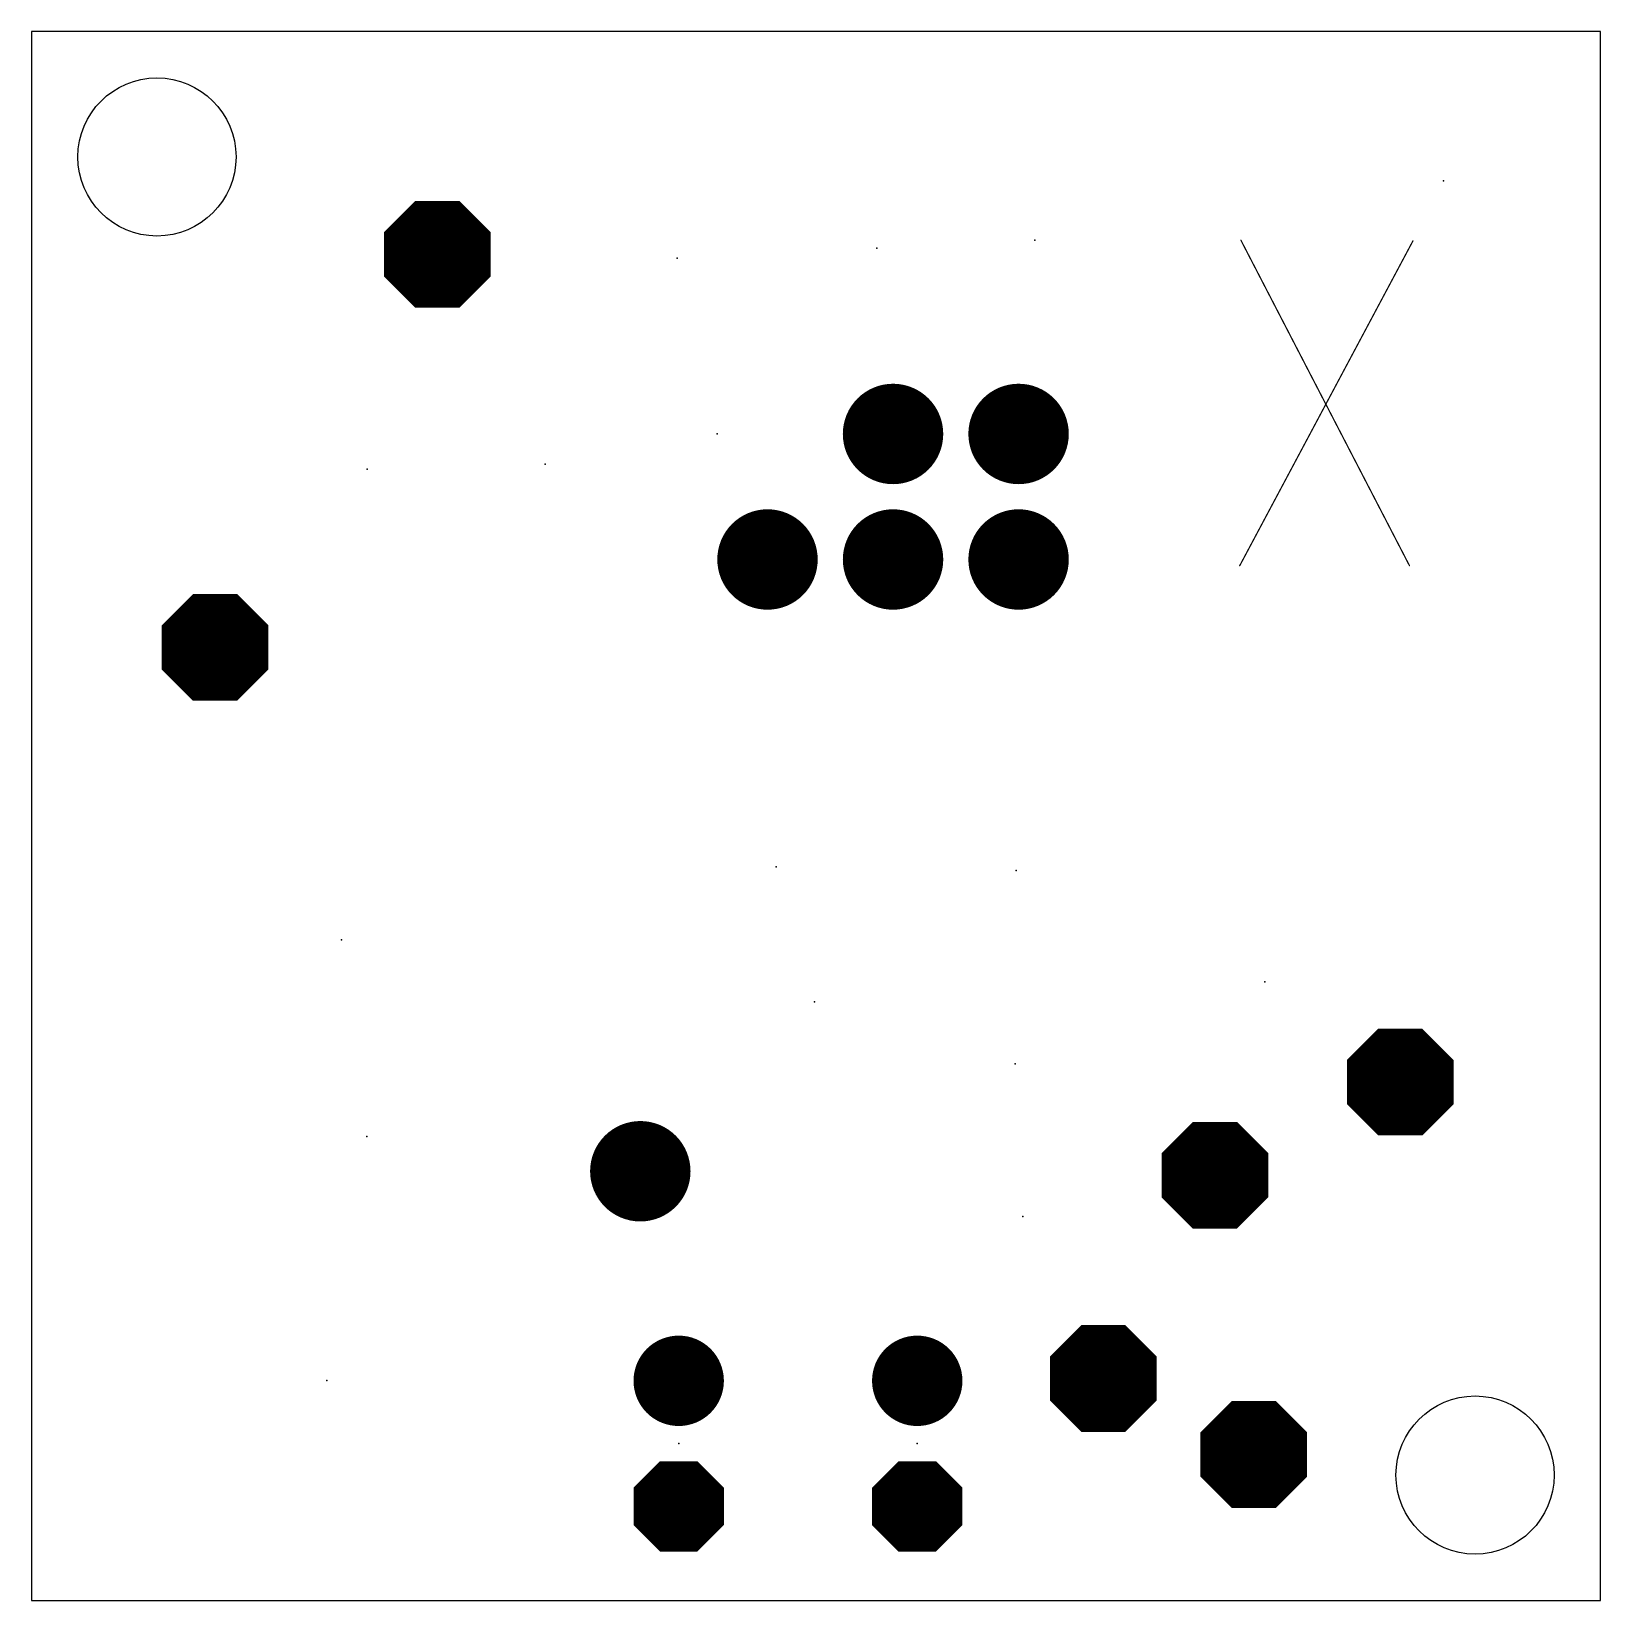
# Model space of a CAD drawing. Extents: x 0 to 31.8, y 0 to 31.8.
import ezdxf

# ---------------------------------------------------------------- set-up
doc = ezdxf.new("R2010")
doc.units = 0
for name, color, linetype in [('17', 82, 'CONTINUOUS'), ('20', 7, 'CONTINUOUS'), ('23', 7, 'CONTINUOUS')]:
    doc.layers.add(name, color=color, linetype=linetype)

# ---------------------------------------------------------------- blocks, each defined once
blk = doc.blocks.new('ROUNDP')
at = {"const_width": 0.5}
blk.add_lwpolyline([(0, -0.25, 1), (0, 0.25, 1), (0, -0.25)], format="xyb", dxfattribs=at)
blk = doc.blocks.new('OCTAGONP')
at = {"const_width": 0.5}
blk.add_lwpolyline([(-0.25, -0.1036), (-0.25, 0.1036), (-0.1036, 0.25), (0.1036, 0.25), (0.25, 0.1036), (0.25, -0.1036), (0.1036, -0.25), (-0.1036, -0.25), (-0.25, -0.1036), (-0.25, 0.1036)], dxfattribs=at)

msp = doc.modelspace()

# ---------------------------------------------------------------- linework, layer by layer
at = {"layer": '20'}
for p, q in [((31.75, 31.75), (0, 31.75)), ((0, 31.75), (0, 0)), ((31.75, 0), (31.75, 31.75)), ((0, 0), (31.75, 0))]:
    msp.add_line(p, q, dxfattribs=at)
at = {"layer": '20', "const_width": 0.0254}
for points in [[(27.9533, 27.5117), (24.4488, 20.9405)], [(24.4724, 27.5235), (27.8825, 20.9405)]]:
    msp.add_lwpolyline(points, dxfattribs=at)
at = {"layer": '20', "const_width": 0.0127}
for points in [[(24.478, 27.5264, 1), (24.4668, 27.5206)], [(27.9589, 27.5087, 1), (27.9477, 27.5147)], [(24.4432, 20.9435, 1), (24.4544, 20.9375)], [(27.8768, 20.9376, 1), (27.8881, 20.9434)]]:
    msp.add_lwpolyline(points, format="xyb", dxfattribs=at)
at = {"layer": '20'}
for centre in [(2.54, 29.21), (29.21, 2.54)]:
    msp.add_circle(centre, 1.6, dxfattribs=at)
at = {"layer": '23'}
for p in [(28.5725, 28.7273), (17.1035, 27.364), (20.3028, 27.5243), (8.2135, 27.237), (13.0649, 27.1608), (13.8777, 23.6048), (17.4337, 23.6048), (6.7911, 22.8936), (10.3979, 22.9952), (19.9737, 21.0648), (3.7177, 19.2868), (15.0696, 14.8466), (19.9216, 14.7704), (6.2757, 13.3667), (24.9558, 12.5167), (15.8427, 12.1157), (19.9027, 10.8631), (27.6949, 10.4923), (6.7856, 9.3919), (12.3203, 8.6872), (23.9471, 8.6072), (20.0568, 7.7736), (5.979, 4.4531), (21.6888, 4.4939), (13.0972, 3.1769), (17.9232, 3.1769), (24.7327, 2.9563)]:
    msp.add_point(p, dxfattribs=at)

# ---------------------------------------------------------------- block references
at = {"layer": '17', "xscale": 2.159, "yscale": 2.159}
for p in [(8.2135, 27.237), (27.6949, 10.4923), (23.9471, 8.6072), (21.6888, 4.4939), (24.7327, 2.9563)]:
    msp.add_blockref('OCTAGONP', p, dxfattribs=at)
at = {"layer": '17'}
for name, p, xscale, yscale, rotation in [('ROUNDP', (17.4337, 23.6048), 2.032, 2.032, 90), ('ROUNDP', (19.9737, 23.6048), 2.032, 2.032, 90), ('ROUNDP', (14.8937, 21.0648), 2.032, 2.032, 270), ('ROUNDP', (17.4337, 21.0648), 2.032, 2.032, 270), ('ROUNDP', (19.9737, 21.0648), 2.032, 2.032, 270), ('OCTAGONP', (3.7177, 19.2868), 2.159, 2.159, 90), ('ROUNDP', (12.3203, 8.6872), 2.032, 2.032, 90), ('ROUNDP', (13.0972, 4.4469), 1.8288, 1.8288, 270), ('ROUNDP', (17.9232, 4.4469), 1.8288, 1.8288, 270), ('OCTAGONP', (13.0972, 1.9069), 1.8288, 1.8288, 270), ('OCTAGONP', (17.9232, 1.9069), 1.8288, 1.8288, 270)]:
    msp.add_blockref(name, p, dxfattribs=dict(at, xscale=xscale, yscale=yscale, rotation=rotation))

doc.saveas('drawing.dxf')
